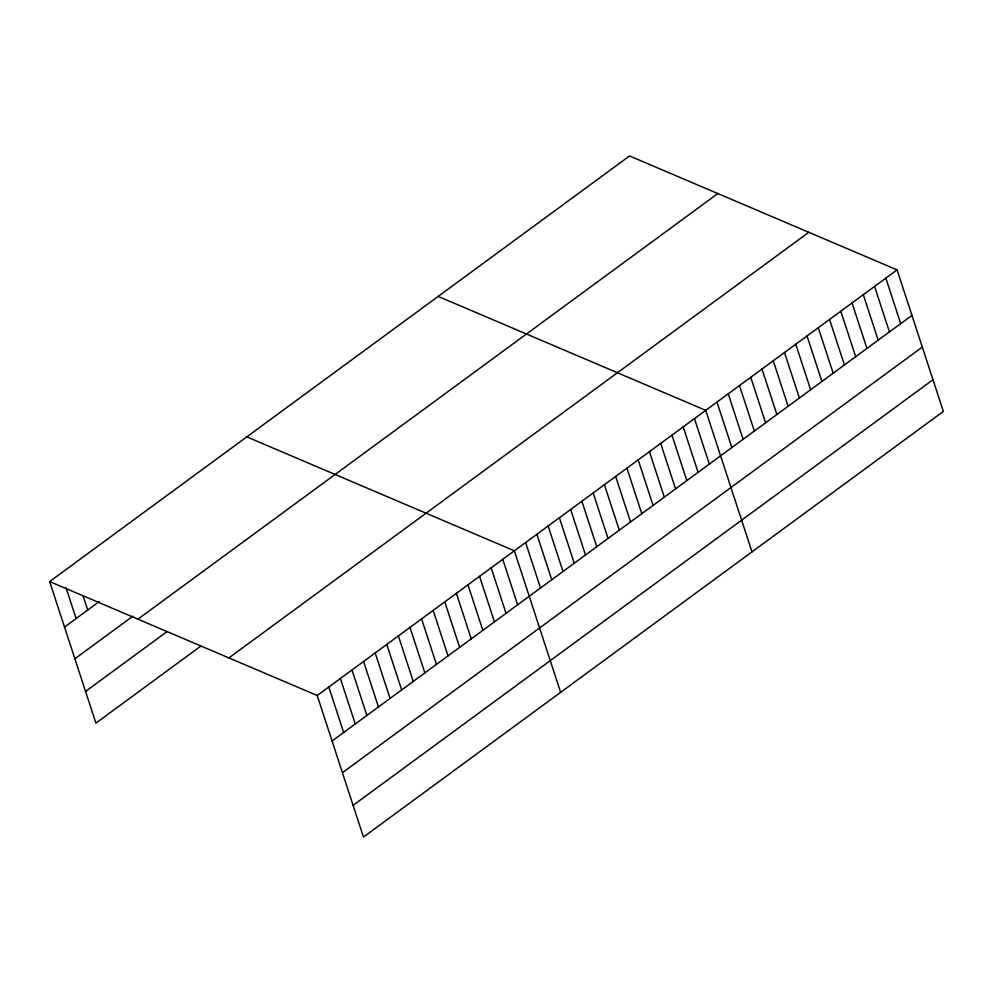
<?xml version="1.0" encoding="UTF-8"?>
<svg xmlns="http://www.w3.org/2000/svg" width="993" height="993" viewBox="0 0 993 993"><rect width="100%" height="100%" fill="white"/><g stroke="black" fill="none" stroke-linecap="round" stroke-linejoin="round"><path stroke-width="1.49" d="M49.65 581.575L629.537 155.951L897.089 269.885L943.35 411.425L363.463 837.049L317.201 695.51L49.65 581.575L95.911 723.115L200.288 646.505M64.52 627.067L99.312 601.535M74.885 658.769L132.863 616.206M137.94 619.173L717.827 193.548M85.547 691.426L166.737 631.833M228.911 657.912L808.798 232.288M317.201 695.51L897.089 269.885M332.072 741.001L911.959 315.377M342.424 772.703L922.311 347.066M353.098 805.348L932.986 379.723M438.174 296.411L705.725 410.345L751.986 551.885M246.81 436.87L514.362 550.792L560.623 692.332M885.83 278.152L900.701 323.644M874.572 286.406L889.443 331.898M863.314 294.673L878.184 340.165M852.056 302.927L866.926 348.419M840.81 311.194L855.668 356.686M829.552 319.461L844.422 364.952M818.294 327.715L833.164 373.207M807.036 335.982L821.906 381.473M795.778 344.248L810.648 389.74M784.52 352.503L799.39 397.994M773.262 360.769L788.132 406.261M762.003 369.024L776.874 414.515M750.745 377.29L765.615 422.782M739.5 385.557L754.37 431.049M728.241 393.811L743.112 439.303M716.983 402.078L731.853 447.57M694.467 418.599L709.337 464.091M683.209 426.866L698.079 472.358M671.951 435.133L686.821 480.624M660.693 443.387L675.563 488.879M649.447 451.654L664.305 497.145M638.189 459.908L653.059 505.4M626.931 468.175L641.801 513.666M615.672 476.441L630.543 521.933M604.414 484.696L619.284 530.188M593.156 492.962L608.026 538.454M581.898 501.229L596.768 546.721M570.64 509.483L585.51 554.975M559.382 517.75L574.252 563.242M548.136 526.005L563.006 571.496M536.878 534.271L551.748 579.763M525.62 542.538L540.49 588.03M502.768 559.307L517.626 604.799M491.163 567.822L506.033 613.314M479.569 576.337L494.44 621.829M467.976 584.852L482.834 630.344M456.37 593.355L471.241 638.847M444.777 601.87L459.647 647.362M433.171 610.385L448.042 655.876M421.578 618.9L436.448 664.391M409.985 627.415L424.855 672.906M398.379 635.917L413.249 681.409M386.786 644.432L401.656 689.924M375.193 652.947L390.063 698.439M363.587 661.462L378.457 706.954M351.994 669.977L366.864 715.469M340.4 678.48L355.258 723.971M328.795 686.995L343.665 732.486M82.915 595.366L87.719 610.05M66.047 587.744L76.113 618.552"/></g></svg>
